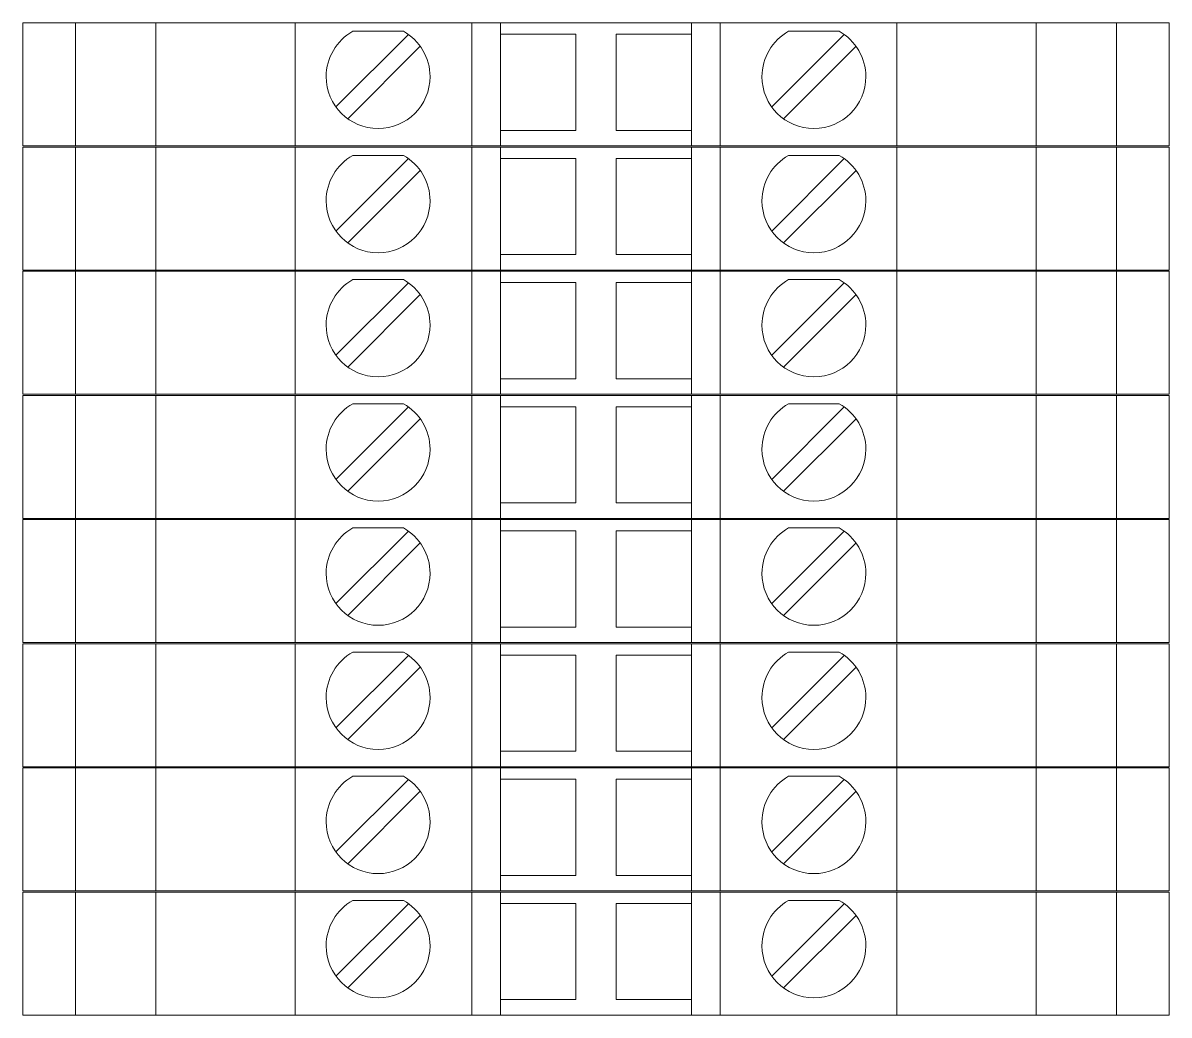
# Model space of a CAD drawing. Header units: millimetres. Extents: x 4962 to 7449, y 754 to 2938.
# Drawn here: x 7143.15 to 7191.15, y 1487.57 to 1529.12 of the extents above; entities that cross this region are included whole.
import ezdxf

# ---------------------------------------------------------------- set-up
doc = ezdxf.new("R2010")
doc.units = ezdxf.units.MM
doc.layers.add('000-PI-ORMAR', color=2, linetype='Continuous')

msp = doc.modelspace()

# ---------------------------------------------------------------- linework, layer by layer
at = {"layer": '000-PI-ORMAR', "color": 0, "linetype": 'ByBlock', "lineweight": 0}
for p, q in [((7143.154, 1529.121), (7143.154, 1529.121)), ((7145.354, 1529.121), (7143.154, 1529.121)), ((7143.154, 1529.121), (7143.154, 1523.971)), ((7145.354, 1529.121), (7145.354, 1529.121)), ((7145.354, 1529.121), (7146.946, 1529.121)), ((7145.354, 1529.121), (7145.354, 1523.971)), ((7146.946, 1529.121), (7149.088, 1529.121)), ((7147.404, 1529.121), (7147.404, 1529.121)), ((7148.715, 1529.121), (7148.715, 1523.971)), ((7149.471, 1529.121), (7149.088, 1529.121)), ((7151.98, 1529.121), (7149.471, 1529.121)), ((7149.654, 1529.121), (7149.654, 1529.121)), ((7151.154, 1529.121), (7151.154, 1529.121)), ((7151.98, 1529.121), (7154.554, 1529.121)), ((7152.304, 1529.121), (7152.304, 1529.121)), ((7154.554, 1529.121), (7161.954, 1529.121)), ((7154.554, 1529.121), (7154.554, 1523.971)), ((7157.354, 1529.121), (7157.354, 1529.121)), ((7161.954, 1529.121), (7163.154, 1529.121)), ((7161.954, 1529.121), (7161.954, 1523.971)), ((7163.154, 1529.121), (7163.154, 1529.121)), ((7163.154, 1529.121), (7171.154, 1529.121)), ((7163.154, 1529.121), (7163.154, 1523.971)), ((7171.154, 1529.121), (7171.154, 1529.121)), ((7171.154, 1529.121), (7172.354, 1529.121)), ((7171.154, 1529.121), (7171.154, 1523.971)), ((7172.354, 1529.121), (7179.754, 1529.121)), ((7172.354, 1529.121), (7172.354, 1523.971)), ((7179.754, 1529.121), (7182.328, 1529.121)), ((7179.754, 1529.121), (7179.754, 1523.971)), ((7184.836, 1529.121), (7182.328, 1529.121)), ((7183.154, 1529.121), (7183.154, 1529.121)), ((7183.454, 1529.121), (7183.454, 1529.121)), ((7184.354, 1529.121), (7184.354, 1529.121)), ((7185.219, 1529.121), (7184.836, 1529.121)), ((7185.219, 1529.121), (7187.362, 1529.121)), ((7185.593, 1529.121), (7185.593, 1523.971)), ((7186.904, 1529.121), (7186.904, 1529.121)), ((7187.362, 1529.121), (7188.954, 1529.121)), ((7188.954, 1529.121), (7188.954, 1529.121)), ((7188.954, 1529.121), (7190.154, 1529.121)), ((7188.954, 1529.121), (7188.954, 1523.971)), ((7189.654, 1529.121), (7189.654, 1529.121)), ((7190.154, 1529.121), (7190.154, 1529.121)), ((7190.154, 1529.121), (7190.471, 1529.121)), ((7191.154, 1529.121), (7190.471, 1529.121)), ((7191.154, 1529.121), (7191.154, 1529.121)), ((7191.154, 1529.121), (7191.154, 1523.971)), ((7159.299, 1528.637), (7156.263, 1525.601)), ((7156.97, 1528.771), (7156.97, 1528.771)), ((7159.087, 1528.771), (7156.97, 1528.771)), ((7159.087, 1528.771), (7159.087, 1528.771)), ((7159.299, 1528.637), (7159.299, 1528.637)), ((7163.154, 1528.646), (7166.304, 1528.646)), ((7163.154, 1528.646), (7163.154, 1528.646)), ((7166.304, 1528.646), (7166.304, 1524.621)), ((7166.304, 1528.646), (7166.304, 1528.646)), ((7168.004, 1524.621), (7168.004, 1528.646)), ((7168.004, 1528.646), (7171.154, 1528.646)), ((7168.004, 1528.646), (7168.004, 1528.646)), ((7171.154, 1528.646), (7171.154, 1528.646)), ((7177.549, 1528.637), (7174.513, 1525.601)), ((7175.22, 1528.771), (7175.22, 1528.771)), ((7177.337, 1528.771), (7175.22, 1528.771)), ((7177.337, 1528.771), (7177.337, 1528.771)), ((7177.549, 1528.637), (7177.549, 1528.637)), ((7156.758, 1525.106), (7159.794, 1528.142)), ((7159.794, 1528.142), (7159.794, 1528.142)), ((7161.954, 1528.171), (7161.954, 1525.571)), ((7161.954, 1528.171), (7161.954, 1528.171)), ((7172.354, 1528.171), (7172.354, 1525.571)), ((7172.354, 1528.171), (7172.354, 1528.171)), ((7175.008, 1525.106), (7178.044, 1528.142)), ((7178.044, 1528.142), (7178.044, 1528.142)), ((7156.263, 1525.601), (7156.263, 1525.601)), ((7161.954, 1525.571), (7161.954, 1525.571)), ((7172.354, 1525.571), (7172.354, 1525.571)), ((7174.513, 1525.601), (7174.513, 1525.601)), ((7156.758, 1525.106), (7156.758, 1525.106)), ((7175.008, 1525.106), (7175.008, 1525.106)), ((7166.304, 1524.621), (7163.154, 1524.621)), ((7163.154, 1524.621), (7163.154, 1524.621)), ((7166.304, 1524.621), (7166.304, 1524.621)), ((7171.154, 1524.621), (7168.004, 1524.621)), ((7168.004, 1524.621), (7168.004, 1524.621)), ((7171.154, 1524.621), (7171.154, 1524.621)), ((7145.354, 1523.971), (7143.154, 1523.971)), ((7143.154, 1523.971), (7143.154, 1523.971)), ((7143.154, 1523.921), (7143.154, 1523.921)), ((7145.354, 1523.921), (7143.154, 1523.921)), ((7143.154, 1523.921), (7143.154, 1518.771)), ((7145.354, 1523.971), (7146.946, 1523.971)), ((7145.354, 1523.971), (7145.354, 1523.971)), ((7145.354, 1523.921), (7145.354, 1523.921)), ((7145.354, 1523.921), (7146.946, 1523.921)), ((7145.354, 1523.921), (7145.354, 1518.771)), ((7146.946, 1523.971), (7149.088, 1523.971)), ((7146.946, 1523.921), (7149.088, 1523.921)), ((7147.404, 1523.971), (7147.404, 1523.971)), ((7147.404, 1523.921), (7147.404, 1523.921)), ((7148.715, 1523.921), (7148.715, 1518.771)), ((7149.088, 1523.971), (7149.471, 1523.971)), ((7149.471, 1523.921), (7149.088, 1523.921)), ((7149.471, 1523.971), (7151.98, 1523.971)), ((7151.98, 1523.921), (7149.471, 1523.921)), ((7149.654, 1523.971), (7149.654, 1523.971)), ((7149.654, 1523.921), (7149.654, 1523.921)), ((7151.154, 1523.921), (7151.154, 1523.921)), ((7151.98, 1523.971), (7154.554, 1523.971)), ((7151.98, 1523.921), (7154.554, 1523.921)), ((7152.304, 1523.971), (7152.304, 1523.971)), ((7152.304, 1523.921), (7152.304, 1523.921)), ((7154.554, 1523.971), (7161.954, 1523.971)), ((7154.554, 1523.921), (7161.954, 1523.921)), ((7154.554, 1523.921), (7154.554, 1518.771)), ((7156.97, 1523.571), (7156.97, 1523.571)), ((7159.087, 1523.571), (7156.97, 1523.571)), ((7157.354, 1523.971), (7157.354, 1523.971)), ((7157.354, 1523.921), (7157.354, 1523.921)), ((7159.087, 1523.571), (7159.087, 1523.571)), ((7161.954, 1523.971), (7163.154, 1523.971)), ((7161.954, 1523.921), (7163.154, 1523.921)), ((7161.954, 1523.921), (7161.954, 1518.771)), ((7163.154, 1523.971), (7171.154, 1523.971)), ((7163.154, 1523.971), (7163.154, 1523.971)), ((7163.154, 1523.921), (7163.154, 1523.921)), ((7163.154, 1523.921), (7171.154, 1523.921)), ((7163.154, 1523.921), (7163.154, 1518.771)), ((7171.154, 1523.971), (7172.354, 1523.971)), ((7171.154, 1523.971), (7171.154, 1523.971)), ((7171.154, 1523.921), (7171.154, 1523.921)), ((7171.154, 1523.921), (7172.354, 1523.921)), ((7171.154, 1523.921), (7171.154, 1518.771)), ((7172.354, 1523.971), (7179.754, 1523.971)), ((7172.354, 1523.921), (7179.754, 1523.921)), ((7172.354, 1523.921), (7172.354, 1518.771)), ((7175.22, 1523.571), (7175.22, 1523.571)), ((7177.337, 1523.571), (7175.22, 1523.571)), ((7177.337, 1523.571), (7177.337, 1523.571)), ((7179.754, 1523.971), (7182.328, 1523.971)), ((7179.754, 1523.921), (7182.328, 1523.921)), ((7179.754, 1523.921), (7179.754, 1518.771)), ((7182.328, 1523.971), (7184.836, 1523.971)), ((7184.836, 1523.921), (7182.328, 1523.921)), ((7183.154, 1523.921), (7183.154, 1523.921)), ((7183.454, 1523.971), (7183.454, 1523.971)), ((7183.454, 1523.921), (7183.454, 1523.921)), ((7184.354, 1523.971), (7184.354, 1523.971)), ((7184.354, 1523.921), (7184.354, 1523.921)), ((7184.836, 1523.971), (7185.219, 1523.971)), ((7185.219, 1523.921), (7184.836, 1523.921)), ((7185.219, 1523.971), (7187.362, 1523.971)), ((7185.219, 1523.921), (7187.362, 1523.921)), ((7185.593, 1523.921), (7185.593, 1518.771)), ((7186.904, 1523.971), (7186.904, 1523.971)), ((7186.904, 1523.921), (7186.904, 1523.921)), ((7187.362, 1523.971), (7188.954, 1523.971)), ((7187.362, 1523.921), (7188.954, 1523.921)), ((7188.954, 1523.971), (7190.154, 1523.971)), ((7188.954, 1523.971), (7188.954, 1523.971)), ((7188.954, 1523.921), (7188.954, 1523.921)), ((7188.954, 1523.921), (7190.154, 1523.921)), ((7188.954, 1523.921), (7188.954, 1518.771)), ((7189.654, 1523.921), (7189.654, 1523.921)), ((7190.154, 1523.971), (7190.471, 1523.971)), ((7190.154, 1523.971), (7190.154, 1523.971)), ((7190.154, 1523.921), (7190.154, 1523.921)), ((7190.154, 1523.921), (7190.471, 1523.921)), ((7191.154, 1523.971), (7190.471, 1523.971)), ((7191.154, 1523.921), (7190.471, 1523.921)), ((7191.154, 1523.971), (7191.154, 1523.971)), ((7191.154, 1523.921), (7191.154, 1523.921)), ((7191.154, 1523.921), (7191.154, 1518.771)), ((7159.299, 1523.437), (7156.263, 1520.401)), ((7159.299, 1523.437), (7159.299, 1523.437)), ((7163.154, 1523.446), (7166.304, 1523.446)), ((7163.154, 1523.446), (7163.154, 1523.446)), ((7166.304, 1523.446), (7166.304, 1519.421)), ((7166.304, 1523.446), (7166.304, 1523.446)), ((7168.004, 1519.421), (7168.004, 1523.446)), ((7168.004, 1523.446), (7171.154, 1523.446)), ((7168.004, 1523.446), (7168.004, 1523.446)), ((7171.154, 1523.446), (7171.154, 1523.446)), ((7177.549, 1523.437), (7174.513, 1520.401)), ((7177.549, 1523.437), (7177.549, 1523.437)), ((7156.758, 1519.906), (7159.794, 1522.942)), ((7159.794, 1522.942), (7159.794, 1522.942)), ((7161.954, 1522.971), (7161.954, 1520.371)), ((7161.954, 1522.971), (7161.954, 1522.971)), ((7172.354, 1522.971), (7172.354, 1520.371)), ((7172.354, 1522.971), (7172.354, 1522.971)), ((7175.008, 1519.906), (7178.044, 1522.942)), ((7178.044, 1522.942), (7178.044, 1522.942)), ((7156.263, 1520.401), (7156.263, 1520.401)), ((7161.954, 1520.371), (7161.954, 1520.371)), ((7172.354, 1520.371), (7172.354, 1520.371)), ((7174.513, 1520.401), (7174.513, 1520.401)), ((7156.758, 1519.906), (7156.758, 1519.906)), ((7175.008, 1519.906), (7175.008, 1519.906)), ((7166.304, 1519.421), (7163.154, 1519.421)), ((7163.154, 1519.421), (7163.154, 1519.421)), ((7166.304, 1519.421), (7166.304, 1519.421)), ((7171.154, 1519.421), (7168.004, 1519.421)), ((7168.004, 1519.421), (7168.004, 1519.421)), ((7171.154, 1519.421), (7171.154, 1519.421)), ((7145.354, 1518.771), (7143.154, 1518.771)), ((7143.154, 1518.771), (7143.154, 1518.771)), ((7143.154, 1518.721), (7143.154, 1518.721)), ((7145.354, 1518.721), (7143.154, 1518.721)), ((7143.154, 1518.721), (7143.154, 1513.571)), ((7145.354, 1518.771), (7146.946, 1518.771)), ((7145.354, 1518.771), (7145.354, 1518.771)), ((7145.354, 1518.721), (7145.354, 1518.721)), ((7145.354, 1518.721), (7146.946, 1518.721)), ((7145.354, 1518.721), (7145.354, 1513.571)), ((7146.946, 1518.771), (7149.088, 1518.771)), ((7146.946, 1518.721), (7149.088, 1518.721)), ((7147.404, 1518.771), (7147.404, 1518.771)), ((7147.404, 1518.721), (7147.404, 1518.721)), ((7148.715, 1518.721), (7148.715, 1513.571)), ((7149.088, 1518.771), (7149.471, 1518.771)), ((7149.471, 1518.721), (7149.088, 1518.721)), ((7149.471, 1518.771), (7151.98, 1518.771)), ((7151.98, 1518.721), (7149.471, 1518.721)), ((7149.654, 1518.771), (7149.654, 1518.771)), ((7149.654, 1518.721), (7149.654, 1518.721)), ((7151.154, 1518.721), (7151.154, 1518.721)), ((7151.98, 1518.771), (7154.554, 1518.771)), ((7151.98, 1518.721), (7154.554, 1518.721)), ((7152.304, 1518.771), (7152.304, 1518.771)), ((7152.304, 1518.721), (7152.304, 1518.721)), ((7154.554, 1518.771), (7161.954, 1518.771)), ((7154.554, 1518.721), (7161.954, 1518.721)), ((7154.554, 1518.721), (7154.554, 1513.571)), ((7157.354, 1518.771), (7157.354, 1518.771)), ((7157.354, 1518.721), (7157.354, 1518.721)), ((7161.954, 1518.771), (7163.154, 1518.771)), ((7161.954, 1518.721), (7163.154, 1518.721)), ((7161.954, 1518.721), (7161.954, 1513.571)), ((7163.154, 1518.771), (7171.154, 1518.771)), ((7163.154, 1518.771), (7163.154, 1518.771)), ((7163.154, 1518.721), (7163.154, 1518.721)), ((7163.154, 1518.721), (7171.154, 1518.721)), ((7163.154, 1518.721), (7163.154, 1513.571)), ((7171.154, 1518.771), (7172.354, 1518.771)), ((7171.154, 1518.771), (7171.154, 1518.771)), ((7171.154, 1518.721), (7171.154, 1518.721)), ((7171.154, 1518.721), (7172.354, 1518.721)), ((7171.154, 1518.721), (7171.154, 1513.571)), ((7172.354, 1518.771), (7179.754, 1518.771)), ((7172.354, 1518.721), (7179.754, 1518.721)), ((7172.354, 1518.721), (7172.354, 1513.571)), ((7179.754, 1518.771), (7182.328, 1518.771)), ((7179.754, 1518.721), (7182.328, 1518.721)), ((7179.754, 1518.721), (7179.754, 1513.571)), ((7182.328, 1518.771), (7184.836, 1518.771)), ((7184.836, 1518.721), (7182.328, 1518.721)), ((7183.154, 1518.721), (7183.154, 1518.721)), ((7183.454, 1518.771), (7183.454, 1518.771)), ((7183.454, 1518.721), (7183.454, 1518.721)), ((7184.354, 1518.771), (7184.354, 1518.771)), ((7184.354, 1518.721), (7184.354, 1518.721)), ((7184.836, 1518.771), (7185.219, 1518.771)), ((7185.219, 1518.721), (7184.836, 1518.721)), ((7185.219, 1518.771), (7187.362, 1518.771)), ((7185.219, 1518.721), (7187.362, 1518.721)), ((7185.593, 1518.721), (7185.593, 1513.571)), ((7186.904, 1518.771), (7186.904, 1518.771)), ((7186.904, 1518.721), (7186.904, 1518.721)), ((7187.362, 1518.771), (7188.954, 1518.771)), ((7187.362, 1518.721), (7188.954, 1518.721)), ((7188.954, 1518.771), (7190.154, 1518.771)), ((7188.954, 1518.771), (7188.954, 1518.771)), ((7188.954, 1518.721), (7188.954, 1518.721)), ((7188.954, 1518.721), (7190.154, 1518.721)), ((7188.954, 1518.721), (7188.954, 1513.571)), ((7189.654, 1518.721), (7189.654, 1518.721)), ((7190.154, 1518.771), (7190.471, 1518.771)), ((7190.154, 1518.771), (7190.154, 1518.771)), ((7190.154, 1518.721), (7190.154, 1518.721)), ((7190.154, 1518.721), (7190.471, 1518.721)), ((7191.154, 1518.771), (7190.471, 1518.771)), ((7191.154, 1518.721), (7190.471, 1518.721)), ((7191.154, 1518.771), (7191.154, 1518.771)), ((7191.154, 1518.721), (7191.154, 1518.721)), ((7191.154, 1518.721), (7191.154, 1513.571)), ((7156.97, 1518.371), (7156.97, 1518.371)), ((7159.087, 1518.371), (7156.97, 1518.371)), ((7159.087, 1518.371), (7159.087, 1518.371)), ((7163.154, 1518.246), (7166.304, 1518.246)), ((7163.154, 1518.246), (7163.154, 1518.246)), ((7166.304, 1518.246), (7166.304, 1514.221)), ((7166.304, 1518.246), (7166.304, 1518.246)), ((7168.004, 1514.221), (7168.004, 1518.246)), ((7168.004, 1518.246), (7171.154, 1518.246)), ((7168.004, 1518.246), (7168.004, 1518.246)), ((7171.154, 1518.246), (7171.154, 1518.246)), ((7175.22, 1518.371), (7175.22, 1518.371)), ((7177.337, 1518.371), (7175.22, 1518.371)), ((7177.337, 1518.371), (7177.337, 1518.371)), ((7159.299, 1518.237), (7156.263, 1515.201)), ((7159.299, 1518.237), (7159.299, 1518.237)), ((7161.954, 1517.771), (7161.954, 1515.171)), ((7161.954, 1517.771), (7161.954, 1517.771)), ((7172.354, 1517.771), (7172.354, 1515.171)), ((7172.354, 1517.771), (7172.354, 1517.771)), ((7177.549, 1518.237), (7174.513, 1515.201)), ((7177.549, 1518.237), (7177.549, 1518.237)), ((7156.758, 1514.706), (7159.794, 1517.742)), ((7159.794, 1517.742), (7159.794, 1517.742)), ((7175.008, 1514.706), (7178.044, 1517.742)), ((7178.044, 1517.742), (7178.044, 1517.742)), ((7156.263, 1515.201), (7156.263, 1515.201)), ((7161.954, 1515.171), (7161.954, 1515.171)), ((7172.354, 1515.171), (7172.354, 1515.171)), ((7174.513, 1515.201), (7174.513, 1515.201)), ((7156.758, 1514.706), (7156.758, 1514.706)), ((7175.008, 1514.706), (7175.008, 1514.706)), ((7166.304, 1514.221), (7163.154, 1514.221)), ((7163.154, 1514.221), (7163.154, 1514.221)), ((7166.304, 1514.221), (7166.304, 1514.221)), ((7171.154, 1514.221), (7168.004, 1514.221)), ((7168.004, 1514.221), (7168.004, 1514.221)), ((7171.154, 1514.221), (7171.154, 1514.221)), ((7145.354, 1513.571), (7143.154, 1513.571)), ((7143.154, 1513.571), (7143.154, 1513.571)), ((7143.154, 1513.521), (7143.154, 1513.521)), ((7145.354, 1513.521), (7143.154, 1513.521)), ((7143.154, 1513.521), (7143.154, 1508.371)), ((7145.354, 1513.571), (7146.946, 1513.571)), ((7145.354, 1513.571), (7145.354, 1513.571)), ((7145.354, 1513.521), (7145.354, 1513.521)), ((7145.354, 1513.521), (7146.946, 1513.521)), ((7145.354, 1513.521), (7145.354, 1508.371)), ((7146.946, 1513.571), (7149.088, 1513.571)), ((7146.946, 1513.521), (7149.088, 1513.521)), ((7147.404, 1513.571), (7147.404, 1513.571)), ((7147.404, 1513.521), (7147.404, 1513.521)), ((7148.715, 1513.521), (7148.715, 1508.371)), ((7149.088, 1513.571), (7149.471, 1513.571)), ((7149.471, 1513.521), (7149.088, 1513.521)), ((7149.471, 1513.571), (7151.98, 1513.571)), ((7151.98, 1513.521), (7149.471, 1513.521)), ((7149.654, 1513.571), (7149.654, 1513.571)), ((7149.654, 1513.521), (7149.654, 1513.521)), ((7151.154, 1513.521), (7151.154, 1513.521)), ((7151.98, 1513.571), (7154.554, 1513.571)), ((7151.98, 1513.521), (7154.554, 1513.521)), ((7152.304, 1513.571), (7152.304, 1513.571)), ((7152.304, 1513.521), (7152.304, 1513.521)), ((7154.554, 1513.571), (7161.954, 1513.571)), ((7154.554, 1513.521), (7161.954, 1513.521)), ((7154.554, 1513.521), (7154.554, 1508.371)), ((7157.354, 1513.571), (7157.354, 1513.571)), ((7157.354, 1513.521), (7157.354, 1513.521)), ((7161.954, 1513.571), (7163.154, 1513.571)), ((7161.954, 1513.521), (7163.154, 1513.521)), ((7161.954, 1513.521), (7161.954, 1508.371)), ((7163.154, 1513.571), (7171.154, 1513.571)), ((7163.154, 1513.571), (7163.154, 1513.571)), ((7163.154, 1513.521), (7163.154, 1513.521)), ((7163.154, 1513.521), (7171.154, 1513.521)), ((7163.154, 1513.521), (7163.154, 1508.371)), ((7171.154, 1513.571), (7172.354, 1513.571)), ((7171.154, 1513.571), (7171.154, 1513.571)), ((7171.154, 1513.521), (7171.154, 1513.521)), ((7171.154, 1513.521), (7172.354, 1513.521)), ((7171.154, 1513.521), (7171.154, 1508.371)), ((7172.354, 1513.571), (7179.754, 1513.571)), ((7172.354, 1513.521), (7179.754, 1513.521)), ((7172.354, 1513.521), (7172.354, 1508.371)), ((7179.754, 1513.571), (7182.328, 1513.571)), ((7179.754, 1513.521), (7182.328, 1513.521)), ((7179.754, 1513.521), (7179.754, 1508.371)), ((7182.328, 1513.571), (7184.836, 1513.571)), ((7184.836, 1513.521), (7182.328, 1513.521)), ((7183.154, 1513.521), (7183.154, 1513.521)), ((7183.454, 1513.571), (7183.454, 1513.571)), ((7183.454, 1513.521), (7183.454, 1513.521)), ((7184.354, 1513.571), (7184.354, 1513.571)), ((7184.354, 1513.521), (7184.354, 1513.521)), ((7184.836, 1513.571), (7185.219, 1513.571)), ((7185.219, 1513.521), (7184.836, 1513.521)), ((7185.219, 1513.571), (7187.362, 1513.571)), ((7185.219, 1513.521), (7187.362, 1513.521)), ((7185.593, 1513.521), (7185.593, 1508.371)), ((7186.904, 1513.571), (7186.904, 1513.571)), ((7186.904, 1513.521), (7186.904, 1513.521)), ((7187.362, 1513.571), (7188.954, 1513.571)), ((7187.362, 1513.521), (7188.954, 1513.521)), ((7188.954, 1513.571), (7190.154, 1513.571)), ((7188.954, 1513.571), (7188.954, 1513.571)), ((7188.954, 1513.521), (7188.954, 1513.521)), ((7188.954, 1513.521), (7190.154, 1513.521)), ((7188.954, 1513.521), (7188.954, 1508.371)), ((7189.654, 1513.521), (7189.654, 1513.521)), ((7190.154, 1513.571), (7190.471, 1513.571)), ((7190.154, 1513.571), (7190.154, 1513.571)), ((7190.154, 1513.521), (7190.154, 1513.521)), ((7190.154, 1513.521), (7190.471, 1513.521)), ((7191.154, 1513.571), (7190.471, 1513.571)), ((7191.154, 1513.521), (7190.471, 1513.521)), ((7191.154, 1513.571), (7191.154, 1513.571)), ((7191.154, 1513.521), (7191.154, 1513.521)), ((7191.154, 1513.521), (7191.154, 1508.371)), ((7159.299, 1513.037), (7156.263, 1510.001)), ((7156.97, 1513.171), (7156.97, 1513.171)), ((7159.087, 1513.171), (7156.97, 1513.171)), ((7159.087, 1513.171), (7159.087, 1513.171)), ((7159.299, 1513.037), (7159.299, 1513.037)), ((7163.154, 1513.046), (7166.304, 1513.046)), ((7163.154, 1513.046), (7163.154, 1513.046)), ((7166.304, 1513.046), (7166.304, 1509.021)), ((7166.304, 1513.046), (7166.304, 1513.046)), ((7168.004, 1509.021), (7168.004, 1513.046)), ((7168.004, 1513.046), (7171.154, 1513.046)), ((7168.004, 1513.046), (7168.004, 1513.046)), ((7171.154, 1513.046), (7171.154, 1513.046)), ((7177.549, 1513.037), (7174.513, 1510.001)), ((7175.22, 1513.171), (7175.22, 1513.171)), ((7177.337, 1513.171), (7175.22, 1513.171)), ((7177.337, 1513.171), (7177.337, 1513.171)), ((7177.549, 1513.037), (7177.549, 1513.037)), ((7156.758, 1509.506), (7159.794, 1512.542)), ((7159.794, 1512.542), (7159.794, 1512.542)), ((7161.954, 1512.571), (7161.954, 1509.971)), ((7161.954, 1512.571), (7161.954, 1512.571)), ((7172.354, 1512.571), (7172.354, 1509.971)), ((7172.354, 1512.571), (7172.354, 1512.571)), ((7175.008, 1509.506), (7178.044, 1512.542)), ((7178.044, 1512.542), (7178.044, 1512.542)), ((7156.263, 1510.001), (7156.263, 1510.001)), ((7161.954, 1509.971), (7161.954, 1509.971)), ((7172.354, 1509.971), (7172.354, 1509.971)), ((7174.513, 1510.001), (7174.513, 1510.001)), ((7156.758, 1509.506), (7156.758, 1509.506)), ((7175.008, 1509.506), (7175.008, 1509.506)), ((7166.304, 1509.021), (7163.154, 1509.021)), ((7163.154, 1509.021), (7163.154, 1509.021)), ((7166.304, 1509.021), (7166.304, 1509.021)), ((7171.154, 1509.021), (7168.004, 1509.021)), ((7168.004, 1509.021), (7168.004, 1509.021)), ((7171.154, 1509.021), (7171.154, 1509.021)), ((7145.354, 1508.371), (7143.154, 1508.371)), ((7143.154, 1508.371), (7143.154, 1508.371)), ((7143.154, 1508.321), (7143.154, 1508.321)), ((7145.354, 1508.321), (7143.154, 1508.321)), ((7143.154, 1508.321), (7143.154, 1503.171)), ((7145.354, 1508.371), (7146.946, 1508.371)), ((7145.354, 1508.371), (7145.354, 1508.371)), ((7145.354, 1508.321), (7145.354, 1508.321)), ((7145.354, 1508.321), (7146.946, 1508.321)), ((7145.354, 1508.321), (7145.354, 1503.171)), ((7146.946, 1508.371), (7149.088, 1508.371)), ((7146.946, 1508.321), (7149.088, 1508.321)), ((7147.404, 1508.371), (7147.404, 1508.371)), ((7147.404, 1508.321), (7147.404, 1508.321)), ((7148.715, 1508.321), (7148.715, 1503.171)), ((7149.088, 1508.371), (7149.471, 1508.371)), ((7149.471, 1508.321), (7149.088, 1508.321)), ((7149.471, 1508.371), (7151.98, 1508.371)), ((7151.98, 1508.321), (7149.471, 1508.321)), ((7149.654, 1508.371), (7149.654, 1508.371)), ((7149.654, 1508.321), (7149.654, 1508.321)), ((7151.154, 1508.321), (7151.154, 1508.321)), ((7151.98, 1508.371), (7154.554, 1508.371)), ((7151.98, 1508.321), (7154.554, 1508.321)), ((7152.304, 1508.371), (7152.304, 1508.371)), ((7152.304, 1508.321), (7152.304, 1508.321)), ((7154.554, 1508.371), (7161.954, 1508.371)), ((7154.554, 1508.321), (7161.954, 1508.321)), ((7154.554, 1508.321), (7154.554, 1503.171)), ((7157.354, 1508.371), (7157.354, 1508.371)), ((7157.354, 1508.321), (7157.354, 1508.321)), ((7161.954, 1508.371), (7163.154, 1508.371)), ((7161.954, 1508.321), (7163.154, 1508.321)), ((7161.954, 1508.321), (7161.954, 1503.171)), ((7163.154, 1508.371), (7171.154, 1508.371)), ((7163.154, 1508.371), (7163.154, 1508.371)), ((7163.154, 1508.321), (7163.154, 1508.321)), ((7163.154, 1508.321), (7171.154, 1508.321)), ((7163.154, 1508.321), (7163.154, 1503.171)), ((7171.154, 1508.371), (7172.354, 1508.371)), ((7171.154, 1508.371), (7171.154, 1508.371)), ((7171.154, 1508.321), (7171.154, 1508.321)), ((7171.154, 1508.321), (7172.354, 1508.321)), ((7171.154, 1508.321), (7171.154, 1503.171)), ((7172.354, 1508.371), (7179.754, 1508.371)), ((7172.354, 1508.321), (7179.754, 1508.321)), ((7172.354, 1508.321), (7172.354, 1503.171)), ((7179.754, 1508.371), (7182.328, 1508.371)), ((7179.754, 1508.321), (7182.328, 1508.321)), ((7179.754, 1508.321), (7179.754, 1503.171)), ((7182.328, 1508.371), (7184.836, 1508.371)), ((7184.836, 1508.321), (7182.328, 1508.321)), ((7183.154, 1508.321), (7183.154, 1508.321)), ((7183.454, 1508.371), (7183.454, 1508.371)), ((7183.454, 1508.321), (7183.454, 1508.321)), ((7184.354, 1508.371), (7184.354, 1508.371)), ((7184.354, 1508.321), (7184.354, 1508.321)), ((7184.836, 1508.371), (7185.219, 1508.371)), ((7185.219, 1508.321), (7184.836, 1508.321)), ((7185.219, 1508.371), (7187.362, 1508.371)), ((7185.219, 1508.321), (7187.362, 1508.321)), ((7185.593, 1508.321), (7185.593, 1503.171)), ((7186.904, 1508.371), (7186.904, 1508.371)), ((7186.904, 1508.321), (7186.904, 1508.321)), ((7187.362, 1508.371), (7188.954, 1508.371)), ((7187.362, 1508.321), (7188.954, 1508.321)), ((7188.954, 1508.371), (7190.154, 1508.371)), ((7188.954, 1508.371), (7188.954, 1508.371)), ((7188.954, 1508.321), (7188.954, 1508.321)), ((7188.954, 1508.321), (7190.154, 1508.321)), ((7188.954, 1508.321), (7188.954, 1503.171)), ((7189.654, 1508.321), (7189.654, 1508.321)), ((7190.154, 1508.371), (7190.471, 1508.371)), ((7190.154, 1508.371), (7190.154, 1508.371)), ((7190.154, 1508.321), (7190.154, 1508.321)), ((7190.154, 1508.321), (7190.471, 1508.321)), ((7191.154, 1508.371), (7190.471, 1508.371)), ((7191.154, 1508.321), (7190.471, 1508.321)), ((7191.154, 1508.371), (7191.154, 1508.371)), ((7191.154, 1508.321), (7191.154, 1508.321)), ((7191.154, 1508.321), (7191.154, 1503.171)), ((7159.299, 1507.837), (7156.263, 1504.801)), ((7156.97, 1507.971), (7156.97, 1507.971)), ((7159.087, 1507.971), (7156.97, 1507.971)), ((7159.087, 1507.971), (7159.087, 1507.971)), ((7159.299, 1507.837), (7159.299, 1507.837)), ((7163.154, 1507.846), (7166.304, 1507.846)), ((7163.154, 1507.846), (7163.154, 1507.846)), ((7166.304, 1507.846), (7166.304, 1503.821)), ((7166.304, 1507.846), (7166.304, 1507.846)), ((7168.004, 1503.821), (7168.004, 1507.846)), ((7168.004, 1507.846), (7171.154, 1507.846)), ((7168.004, 1507.846), (7168.004, 1507.846)), ((7171.154, 1507.846), (7171.154, 1507.846)), ((7177.549, 1507.837), (7174.513, 1504.801)), ((7175.22, 1507.971), (7175.22, 1507.971)), ((7177.337, 1507.971), (7175.22, 1507.971)), ((7177.337, 1507.971), (7177.337, 1507.971)), ((7177.549, 1507.837), (7177.549, 1507.837)), ((7156.758, 1504.306), (7159.794, 1507.342)), ((7159.794, 1507.342), (7159.794, 1507.342)), ((7161.954, 1507.371), (7161.954, 1504.771)), ((7161.954, 1507.371), (7161.954, 1507.371)), ((7172.354, 1507.371), (7172.354, 1504.771)), ((7172.354, 1507.371), (7172.354, 1507.371)), ((7175.008, 1504.306), (7178.044, 1507.342)), ((7178.044, 1507.342), (7178.044, 1507.342)), ((7156.263, 1504.801), (7156.263, 1504.801)), ((7174.513, 1504.801), (7174.513, 1504.801)), ((7161.954, 1504.771), (7161.954, 1504.771)), ((7172.354, 1504.771), (7172.354, 1504.771)), ((7156.758, 1504.306), (7156.758, 1504.306)), ((7175.008, 1504.306), (7175.008, 1504.306)), ((7166.304, 1503.821), (7163.154, 1503.821)), ((7163.154, 1503.821), (7163.154, 1503.821)), ((7166.304, 1503.821), (7166.304, 1503.821)), ((7171.154, 1503.821), (7168.004, 1503.821)), ((7168.004, 1503.821), (7168.004, 1503.821)), ((7171.154, 1503.821), (7171.154, 1503.821)), ((7145.354, 1503.171), (7143.154, 1503.171)), ((7143.154, 1503.171), (7143.154, 1503.171)), ((7143.154, 1503.121), (7143.154, 1503.121)), ((7145.354, 1503.121), (7143.154, 1503.121)), ((7143.154, 1503.121), (7143.154, 1497.971)), ((7145.354, 1503.171), (7146.946, 1503.171)), ((7145.354, 1503.171), (7145.354, 1503.171)), ((7145.354, 1503.121), (7145.354, 1503.121)), ((7145.354, 1503.121), (7146.946, 1503.121)), ((7145.354, 1503.121), (7145.354, 1497.971)), ((7146.946, 1503.171), (7149.088, 1503.171)), ((7146.946, 1503.121), (7149.088, 1503.121)), ((7147.404, 1503.171), (7147.404, 1503.171)), ((7147.404, 1503.121), (7147.404, 1503.121)), ((7148.715, 1503.121), (7148.715, 1497.971)), ((7149.088, 1503.171), (7149.471, 1503.171)), ((7149.471, 1503.121), (7149.088, 1503.121)), ((7149.471, 1503.171), (7151.98, 1503.171)), ((7151.98, 1503.121), (7149.471, 1503.121)), ((7149.654, 1503.171), (7149.654, 1503.171)), ((7149.654, 1503.121), (7149.654, 1503.121)), ((7151.154, 1503.121), (7151.154, 1503.121)), ((7151.98, 1503.171), (7154.554, 1503.171)), ((7151.98, 1503.121), (7154.554, 1503.121)), ((7152.304, 1503.171), (7152.304, 1503.171)), ((7152.304, 1503.121), (7152.304, 1503.121)), ((7154.554, 1503.171), (7161.954, 1503.171)), ((7154.554, 1503.121), (7161.954, 1503.121)), ((7154.554, 1503.121), (7154.554, 1497.971)), ((7157.354, 1503.171), (7157.354, 1503.171)), ((7157.354, 1503.121), (7157.354, 1503.121)), ((7161.954, 1503.171), (7163.154, 1503.171)), ((7161.954, 1503.121), (7163.154, 1503.121)), ((7161.954, 1503.121), (7161.954, 1497.971)), ((7163.154, 1503.171), (7171.154, 1503.171)), ((7163.154, 1503.171), (7163.154, 1503.171)), ((7163.154, 1503.121), (7163.154, 1503.121)), ((7163.154, 1503.121), (7171.154, 1503.121)), ((7163.154, 1503.121), (7163.154, 1497.971)), ((7171.154, 1503.171), (7172.354, 1503.171)), ((7171.154, 1503.171), (7171.154, 1503.171)), ((7171.154, 1503.121), (7171.154, 1503.121)), ((7171.154, 1503.121), (7172.354, 1503.121)), ((7171.154, 1503.121), (7171.154, 1497.971)), ((7172.354, 1503.171), (7179.754, 1503.171)), ((7172.354, 1503.121), (7179.754, 1503.121)), ((7172.354, 1503.121), (7172.354, 1497.971)), ((7179.754, 1503.171), (7182.328, 1503.171)), ((7179.754, 1503.121), (7182.328, 1503.121)), ((7179.754, 1503.121), (7179.754, 1497.971)), ((7182.328, 1503.171), (7184.836, 1503.171)), ((7184.836, 1503.121), (7182.328, 1503.121)), ((7183.154, 1503.121), (7183.154, 1503.121)), ((7183.454, 1503.171), (7183.454, 1503.171)), ((7183.454, 1503.121), (7183.454, 1503.121)), ((7184.354, 1503.171), (7184.354, 1503.171)), ((7184.354, 1503.121), (7184.354, 1503.121)), ((7184.836, 1503.171), (7185.219, 1503.171)), ((7185.219, 1503.121), (7184.836, 1503.121)), ((7185.219, 1503.171), (7187.362, 1503.171)), ((7185.219, 1503.121), (7187.362, 1503.121)), ((7185.593, 1503.121), (7185.593, 1497.971)), ((7186.904, 1503.171), (7186.904, 1503.171)), ((7186.904, 1503.121), (7186.904, 1503.121)), ((7187.362, 1503.171), (7188.954, 1503.171)), ((7187.362, 1503.121), (7188.954, 1503.121)), ((7188.954, 1503.171), (7190.154, 1503.171)), ((7188.954, 1503.171), (7188.954, 1503.171)), ((7188.954, 1503.121), (7188.954, 1503.121)), ((7188.954, 1503.121), (7190.154, 1503.121)), ((7188.954, 1503.121), (7188.954, 1497.971)), ((7189.654, 1503.121), (7189.654, 1503.121)), ((7190.154, 1503.171), (7190.471, 1503.171)), ((7190.154, 1503.171), (7190.154, 1503.171)), ((7190.154, 1503.121), (7190.154, 1503.121)), ((7190.154, 1503.121), (7190.471, 1503.121)), ((7191.154, 1503.171), (7190.471, 1503.171)), ((7191.154, 1503.121), (7190.471, 1503.121)), ((7191.154, 1503.171), (7191.154, 1503.171)), ((7191.154, 1503.121), (7191.154, 1503.121)), ((7191.154, 1503.121), (7191.154, 1497.971)), ((7159.299, 1502.637), (7156.263, 1499.601)), ((7156.97, 1502.771), (7156.97, 1502.771)), ((7159.087, 1502.771), (7156.97, 1502.771)), ((7159.087, 1502.771), (7159.087, 1502.771)), ((7159.299, 1502.637), (7159.299, 1502.637)), ((7163.154, 1502.646), (7166.304, 1502.646)), ((7163.154, 1502.646), (7163.154, 1502.646)), ((7166.304, 1502.646), (7166.304, 1498.621)), ((7166.304, 1502.646), (7166.304, 1502.646)), ((7168.004, 1498.621), (7168.004, 1502.646)), ((7168.004, 1502.646), (7171.154, 1502.646)), ((7168.004, 1502.646), (7168.004, 1502.646)), ((7171.154, 1502.646), (7171.154, 1502.646)), ((7177.549, 1502.637), (7174.513, 1499.601)), ((7175.22, 1502.771), (7175.22, 1502.771)), ((7177.337, 1502.771), (7175.22, 1502.771)), ((7177.337, 1502.771), (7177.337, 1502.771)), ((7177.549, 1502.637), (7177.549, 1502.637)), ((7156.758, 1499.106), (7159.794, 1502.142)), ((7159.794, 1502.142), (7159.794, 1502.142)), ((7161.954, 1502.171), (7161.954, 1499.571)), ((7161.954, 1502.171), (7161.954, 1502.171)), ((7172.354, 1502.171), (7172.354, 1499.571)), ((7172.354, 1502.171), (7172.354, 1502.171)), ((7175.008, 1499.106), (7178.044, 1502.142)), ((7178.044, 1502.142), (7178.044, 1502.142)), ((7156.263, 1499.601), (7156.263, 1499.601)), ((7161.954, 1499.571), (7161.954, 1499.571)), ((7172.354, 1499.571), (7172.354, 1499.571)), ((7174.513, 1499.601), (7174.513, 1499.601)), ((7156.758, 1499.106), (7156.758, 1499.106)), ((7175.008, 1499.106), (7175.008, 1499.106)), ((7166.304, 1498.621), (7163.154, 1498.621)), ((7163.154, 1498.621), (7163.154, 1498.621)), ((7166.304, 1498.621), (7166.304, 1498.621)), ((7171.154, 1498.621), (7168.004, 1498.621)), ((7168.004, 1498.621), (7168.004, 1498.621)), ((7171.154, 1498.621), (7171.154, 1498.621)), ((7145.354, 1497.971), (7143.154, 1497.971)), ((7143.154, 1497.971), (7143.154, 1497.971)), ((7143.154, 1497.921), (7143.154, 1497.921)), ((7145.354, 1497.921), (7143.154, 1497.921)), ((7143.154, 1497.921), (7143.154, 1492.771)), ((7145.354, 1497.971), (7146.946, 1497.971)), ((7145.354, 1497.971), (7145.354, 1497.971)), ((7145.354, 1497.921), (7145.354, 1497.921)), ((7145.354, 1497.921), (7146.946, 1497.921)), ((7145.354, 1497.921), (7145.354, 1492.771)), ((7146.946, 1497.971), (7149.088, 1497.971)), ((7146.946, 1497.921), (7149.088, 1497.921)), ((7147.404, 1497.971), (7147.404, 1497.971)), ((7147.404, 1497.921), (7147.404, 1497.921)), ((7148.715, 1497.921), (7148.715, 1492.771)), ((7149.088, 1497.971), (7149.471, 1497.971)), ((7149.471, 1497.921), (7149.088, 1497.921)), ((7149.471, 1497.971), (7151.98, 1497.971)), ((7151.98, 1497.921), (7149.471, 1497.921)), ((7149.654, 1497.971), (7149.654, 1497.971)), ((7149.654, 1497.921), (7149.654, 1497.921)), ((7151.154, 1497.921), (7151.154, 1497.921)), ((7151.98, 1497.971), (7154.554, 1497.971)), ((7151.98, 1497.921), (7154.554, 1497.921)), ((7152.304, 1497.971), (7152.304, 1497.971)), ((7152.304, 1497.921), (7152.304, 1497.921)), ((7154.554, 1497.971), (7161.954, 1497.971)), ((7154.554, 1497.921), (7161.954, 1497.921)), ((7154.554, 1497.921), (7154.554, 1492.771)), ((7157.354, 1497.971), (7157.354, 1497.971)), ((7157.354, 1497.921), (7157.354, 1497.921)), ((7161.954, 1497.971), (7163.154, 1497.971)), ((7161.954, 1497.921), (7163.154, 1497.921)), ((7161.954, 1497.921), (7161.954, 1492.771)), ((7163.154, 1497.971), (7171.154, 1497.971)), ((7163.154, 1497.971), (7163.154, 1497.971)), ((7163.154, 1497.921), (7163.154, 1497.921)), ((7163.154, 1497.921), (7171.154, 1497.921)), ((7163.154, 1497.921), (7163.154, 1492.771)), ((7171.154, 1497.971), (7172.354, 1497.971)), ((7171.154, 1497.971), (7171.154, 1497.971)), ((7171.154, 1497.921), (7171.154, 1497.921)), ((7171.154, 1497.921), (7172.354, 1497.921)), ((7171.154, 1497.921), (7171.154, 1492.771)), ((7172.354, 1497.971), (7179.754, 1497.971)), ((7172.354, 1497.921), (7179.754, 1497.921)), ((7172.354, 1497.921), (7172.354, 1492.771)), ((7179.754, 1497.971), (7182.328, 1497.971)), ((7179.754, 1497.921), (7182.328, 1497.921)), ((7179.754, 1497.921), (7179.754, 1492.771)), ((7182.328, 1497.971), (7184.836, 1497.971)), ((7184.836, 1497.921), (7182.328, 1497.921)), ((7183.154, 1497.921), (7183.154, 1497.921)), ((7183.454, 1497.971), (7183.454, 1497.971)), ((7183.454, 1497.921), (7183.454, 1497.921)), ((7184.354, 1497.971), (7184.354, 1497.971)), ((7184.354, 1497.921), (7184.354, 1497.921)), ((7184.836, 1497.971), (7185.219, 1497.971)), ((7185.219, 1497.921), (7184.836, 1497.921)), ((7185.219, 1497.971), (7187.362, 1497.971)), ((7185.219, 1497.921), (7187.362, 1497.921)), ((7185.593, 1497.921), (7185.593, 1492.771)), ((7186.904, 1497.971), (7186.904, 1497.971)), ((7186.904, 1497.921), (7186.904, 1497.921)), ((7187.362, 1497.971), (7188.954, 1497.971)), ((7187.362, 1497.921), (7188.954, 1497.921)), ((7188.954, 1497.971), (7190.154, 1497.971)), ((7188.954, 1497.971), (7188.954, 1497.971)), ((7188.954, 1497.921), (7188.954, 1497.921)), ((7188.954, 1497.921), (7190.154, 1497.921)), ((7188.954, 1497.921), (7188.954, 1492.771)), ((7189.654, 1497.921), (7189.654, 1497.921)), ((7190.154, 1497.971), (7190.471, 1497.971)), ((7190.154, 1497.971), (7190.154, 1497.971)), ((7190.154, 1497.921), (7190.154, 1497.921)), ((7190.154, 1497.921), (7190.471, 1497.921)), ((7191.154, 1497.971), (7190.471, 1497.971)), ((7191.154, 1497.921), (7190.471, 1497.921)), ((7191.154, 1497.971), (7191.154, 1497.971)), ((7191.154, 1497.921), (7191.154, 1497.921)), ((7191.154, 1497.921), (7191.154, 1492.771)), ((7159.299, 1497.437), (7156.263, 1494.401)), ((7156.97, 1497.571), (7156.97, 1497.571)), ((7159.087, 1497.571), (7156.97, 1497.571)), ((7159.087, 1497.571), (7159.087, 1497.571)), ((7159.299, 1497.437), (7159.299, 1497.437)), ((7163.154, 1497.446), (7166.304, 1497.446)), ((7163.154, 1497.446), (7163.154, 1497.446)), ((7166.304, 1497.446), (7166.304, 1493.421)), ((7166.304, 1497.446), (7166.304, 1497.446)), ((7168.004, 1493.421), (7168.004, 1497.446)), ((7168.004, 1497.446), (7171.154, 1497.446)), ((7168.004, 1497.446), (7168.004, 1497.446)), ((7171.154, 1497.446), (7171.154, 1497.446)), ((7177.549, 1497.437), (7174.513, 1494.401)), ((7175.22, 1497.571), (7175.22, 1497.571)), ((7177.337, 1497.571), (7175.22, 1497.571)), ((7177.337, 1497.571), (7177.337, 1497.571)), ((7177.549, 1497.437), (7177.549, 1497.437)), ((7156.758, 1493.906), (7159.794, 1496.942)), ((7159.794, 1496.942), (7159.794, 1496.942)), ((7161.954, 1496.971), (7161.954, 1494.371)), ((7161.954, 1496.971), (7161.954, 1496.971)), ((7172.354, 1496.971), (7172.354, 1494.371)), ((7172.354, 1496.971), (7172.354, 1496.971)), ((7175.008, 1493.906), (7178.044, 1496.942)), ((7178.044, 1496.942), (7178.044, 1496.942)), ((7156.263, 1494.401), (7156.263, 1494.401)), ((7161.954, 1494.371), (7161.954, 1494.371)), ((7172.354, 1494.371), (7172.354, 1494.371)), ((7174.513, 1494.401), (7174.513, 1494.401)), ((7156.758, 1493.906), (7156.758, 1493.906)), ((7175.008, 1493.906), (7175.008, 1493.906)), ((7166.304, 1493.421), (7163.154, 1493.421)), ((7163.154, 1493.421), (7163.154, 1493.421)), ((7166.304, 1493.421), (7166.304, 1493.421)), ((7171.154, 1493.421), (7168.004, 1493.421)), ((7168.004, 1493.421), (7168.004, 1493.421)), ((7171.154, 1493.421), (7171.154, 1493.421)), ((7145.354, 1492.771), (7143.154, 1492.771)), ((7143.154, 1492.771), (7143.154, 1492.771)), ((7143.154, 1492.721), (7143.154, 1492.721)), ((7145.354, 1492.721), (7143.154, 1492.721)), ((7143.154, 1492.721), (7143.154, 1487.571)), ((7145.354, 1492.771), (7146.946, 1492.771)), ((7145.354, 1492.771), (7145.354, 1492.771)), ((7145.354, 1492.721), (7145.354, 1492.721)), ((7145.354, 1492.721), (7146.946, 1492.721)), ((7145.354, 1492.721), (7145.354, 1487.571)), ((7146.946, 1492.771), (7149.088, 1492.771)), ((7146.946, 1492.721), (7149.088, 1492.721)), ((7147.404, 1492.771), (7147.404, 1492.771)), ((7147.404, 1492.721), (7147.404, 1492.721)), ((7148.715, 1492.721), (7148.715, 1487.571)), ((7149.088, 1492.771), (7149.471, 1492.771)), ((7149.471, 1492.721), (7149.088, 1492.721)), ((7149.471, 1492.771), (7151.98, 1492.771)), ((7151.98, 1492.721), (7149.471, 1492.721)), ((7149.654, 1492.771), (7149.654, 1492.771)), ((7149.654, 1492.721), (7149.654, 1492.721)), ((7151.154, 1492.721), (7151.154, 1492.721)), ((7151.98, 1492.771), (7154.554, 1492.771)), ((7151.98, 1492.721), (7154.554, 1492.721)), ((7152.304, 1492.771), (7152.304, 1492.771)), ((7152.304, 1492.721), (7152.304, 1492.721)), ((7154.554, 1492.771), (7161.954, 1492.771)), ((7154.554, 1492.721), (7161.954, 1492.721)), ((7154.554, 1492.721), (7154.554, 1487.571)), ((7156.97, 1492.371), (7156.97, 1492.371)), ((7159.087, 1492.371), (7156.97, 1492.371)), ((7157.354, 1492.771), (7157.354, 1492.771)), ((7157.354, 1492.721), (7157.354, 1492.721)), ((7159.087, 1492.371), (7159.087, 1492.371)), ((7161.954, 1492.771), (7163.154, 1492.771)), ((7161.954, 1492.721), (7163.154, 1492.721)), ((7161.954, 1492.721), (7161.954, 1487.571)), ((7163.154, 1492.771), (7171.154, 1492.771)), ((7163.154, 1492.771), (7163.154, 1492.771)), ((7163.154, 1492.721), (7163.154, 1492.721)), ((7163.154, 1492.721), (7171.154, 1492.721)), ((7163.154, 1492.721), (7163.154, 1487.571)), ((7171.154, 1492.771), (7172.354, 1492.771)), ((7171.154, 1492.771), (7171.154, 1492.771)), ((7171.154, 1492.721), (7171.154, 1492.721)), ((7171.154, 1492.721), (7172.354, 1492.721)), ((7171.154, 1492.721), (7171.154, 1487.571)), ((7172.354, 1492.771), (7179.754, 1492.771)), ((7172.354, 1492.721), (7179.754, 1492.721)), ((7172.354, 1492.721), (7172.354, 1487.571)), ((7175.22, 1492.371), (7175.22, 1492.371)), ((7177.337, 1492.371), (7175.22, 1492.371)), ((7177.337, 1492.371), (7177.337, 1492.371)), ((7179.754, 1492.771), (7182.328, 1492.771)), ((7179.754, 1492.721), (7182.328, 1492.721)), ((7179.754, 1492.721), (7179.754, 1487.571)), ((7182.328, 1492.771), (7184.836, 1492.771)), ((7184.836, 1492.721), (7182.328, 1492.721)), ((7183.154, 1492.721), (7183.154, 1492.721)), ((7183.454, 1492.771), (7183.454, 1492.771)), ((7183.454, 1492.721), (7183.454, 1492.721)), ((7184.354, 1492.771), (7184.354, 1492.771)), ((7184.354, 1492.721), (7184.354, 1492.721)), ((7184.836, 1492.771), (7185.219, 1492.771)), ((7185.219, 1492.721), (7184.836, 1492.721)), ((7185.219, 1492.771), (7187.362, 1492.771)), ((7185.219, 1492.721), (7187.362, 1492.721)), ((7185.593, 1492.721), (7185.593, 1487.571)), ((7186.904, 1492.771), (7186.904, 1492.771)), ((7186.904, 1492.721), (7186.904, 1492.721)), ((7187.362, 1492.771), (7188.954, 1492.771)), ((7187.362, 1492.721), (7188.954, 1492.721)), ((7188.954, 1492.771), (7190.154, 1492.771)), ((7188.954, 1492.771), (7188.954, 1492.771)), ((7188.954, 1492.721), (7188.954, 1492.721)), ((7188.954, 1492.721), (7190.154, 1492.721)), ((7188.954, 1492.721), (7188.954, 1487.571)), ((7189.654, 1492.721), (7189.654, 1492.721)), ((7190.154, 1492.771), (7190.471, 1492.771)), ((7190.154, 1492.771), (7190.154, 1492.771)), ((7190.154, 1492.721), (7190.154, 1492.721)), ((7190.154, 1492.721), (7190.471, 1492.721)), ((7191.154, 1492.771), (7190.471, 1492.771)), ((7191.154, 1492.721), (7190.471, 1492.721)), ((7191.154, 1492.771), (7191.154, 1492.771)), ((7191.154, 1492.721), (7191.154, 1492.721)), ((7191.154, 1492.721), (7191.154, 1487.571)), ((7159.299, 1492.237), (7156.263, 1489.201)), ((7159.299, 1492.237), (7159.299, 1492.237)), ((7163.154, 1492.246), (7166.304, 1492.246)), ((7163.154, 1492.246), (7163.154, 1492.246)), ((7166.304, 1492.246), (7166.304, 1488.221)), ((7166.304, 1492.246), (7166.304, 1492.246)), ((7168.004, 1488.221), (7168.004, 1492.246)), ((7168.004, 1492.246), (7171.154, 1492.246)), ((7168.004, 1492.246), (7168.004, 1492.246)), ((7171.154, 1492.246), (7171.154, 1492.246)), ((7177.549, 1492.237), (7174.513, 1489.201)), ((7177.549, 1492.237), (7177.549, 1492.237)), ((7156.758, 1488.706), (7159.794, 1491.742)), ((7159.794, 1491.742), (7159.794, 1491.742)), ((7161.954, 1491.771), (7161.954, 1489.171)), ((7161.954, 1491.771), (7161.954, 1491.771)), ((7172.354, 1491.771), (7172.354, 1489.171)), ((7172.354, 1491.771), (7172.354, 1491.771)), ((7175.008, 1488.706), (7178.044, 1491.742)), ((7178.044, 1491.742), (7178.044, 1491.742)), ((7156.263, 1489.201), (7156.263, 1489.201)), ((7161.954, 1489.171), (7161.954, 1489.171)), ((7172.354, 1489.171), (7172.354, 1489.171)), ((7174.513, 1489.201), (7174.513, 1489.201)), ((7156.758, 1488.706), (7156.758, 1488.706)), ((7175.008, 1488.706), (7175.008, 1488.706)), ((7166.304, 1488.221), (7163.154, 1488.221)), ((7163.154, 1488.221), (7163.154, 1488.221)), ((7166.304, 1488.221), (7166.304, 1488.221)), ((7171.154, 1488.221), (7168.004, 1488.221)), ((7168.004, 1488.221), (7168.004, 1488.221)), ((7171.154, 1488.221), (7171.154, 1488.221)), ((7145.354, 1487.571), (7143.154, 1487.571)), ((7143.154, 1487.571), (7143.154, 1487.571)), ((7145.354, 1487.571), (7146.946, 1487.571)), ((7145.354, 1487.571), (7145.354, 1487.571)), ((7146.946, 1487.571), (7149.088, 1487.571)), ((7147.404, 1487.571), (7147.404, 1487.571)), ((7149.088, 1487.571), (7149.471, 1487.571)), ((7149.471, 1487.571), (7151.98, 1487.571)), ((7149.654, 1487.571), (7149.654, 1487.571)), ((7151.98, 1487.571), (7154.554, 1487.571)), ((7152.304, 1487.571), (7152.304, 1487.571)), ((7154.554, 1487.571), (7161.954, 1487.571)), ((7157.354, 1487.571), (7157.354, 1487.571)), ((7161.954, 1487.571), (7163.154, 1487.571)), ((7163.154, 1487.571), (7171.154, 1487.571)), ((7163.154, 1487.571), (7163.154, 1487.571)), ((7171.154, 1487.571), (7172.354, 1487.571)), ((7171.154, 1487.571), (7171.154, 1487.571)), ((7172.354, 1487.571), (7179.754, 1487.571)), ((7179.754, 1487.571), (7182.328, 1487.571)), ((7182.328, 1487.571), (7184.836, 1487.571)), ((7183.454, 1487.571), (7183.454, 1487.571)), ((7184.354, 1487.571), (7184.354, 1487.571)), ((7184.836, 1487.571), (7185.219, 1487.571)), ((7185.219, 1487.571), (7187.362, 1487.571)), ((7186.904, 1487.571), (7186.904, 1487.571)), ((7187.362, 1487.571), (7188.954, 1487.571)), ((7188.954, 1487.571), (7190.154, 1487.571)), ((7188.954, 1487.571), (7188.954, 1487.571)), ((7190.154, 1487.571), (7190.471, 1487.571)), ((7190.154, 1487.571), (7190.154, 1487.571)), ((7191.154, 1487.571), (7190.471, 1487.571)), ((7191.154, 1487.571), (7191.154, 1487.571))]:
    msp.add_line(p, q, dxfattribs=at)
for centre, start, end in [((7158.029, 1526.871), 119.1246, 180), ((7158.029, 1526.871), 0, 60.8754), ((7176.279, 1526.871), 119.1246, 180), ((7176.279, 1526.871), 0, 60.8754), ((7158.029, 1526.871), 180, 0), ((7176.279, 1526.871), 180, 0), ((7158.029, 1521.671), 119.1246, 180), ((7158.029, 1521.671), 0, 60.8754), ((7176.279, 1521.671), 119.1246, 180), ((7176.279, 1521.671), 0, 60.8754), ((7158.029, 1521.671), 180, 0), ((7176.279, 1521.671), 180, 0), ((7158.029, 1516.471), 119.1246, 180), ((7158.029, 1516.471), 0, 60.8754), ((7176.279, 1516.471), 119.1246, 180), ((7176.279, 1516.471), 0, 60.8754), ((7158.029, 1516.471), 180, 0), ((7176.279, 1516.471), 180, 0), ((7158.029, 1511.271), 119.1246, 180), ((7158.029, 1511.271), 0, 60.8754), ((7176.279, 1511.271), 119.1246, 180), ((7176.279, 1511.271), 0, 60.8754), ((7158.029, 1511.271), 180, 0), ((7176.279, 1511.271), 180, 0), ((7158.029, 1506.071), 119.1246, 180), ((7158.029, 1506.071), 0, 60.8754), ((7176.279, 1506.071), 119.1246, 180), ((7176.279, 1506.071), 0, 60.8754), ((7158.029, 1506.071), 180, 0), ((7176.279, 1506.071), 180, 0), ((7158.029, 1500.871), 119.1246, 180), ((7158.029, 1500.871), 0, 60.8754), ((7176.279, 1500.871), 119.1246, 180), ((7176.279, 1500.871), 0, 60.8754), ((7158.029, 1500.871), 180, 0), ((7176.279, 1500.871), 180, 0), ((7158.029, 1495.671), 119.1246, 180), ((7158.029, 1495.671), 0, 60.8754), ((7176.279, 1495.671), 119.1246, 180), ((7176.279, 1495.671), 0, 60.8754), ((7158.029, 1495.671), 180, 0), ((7176.279, 1495.671), 180, 0), ((7158.029, 1490.471), 119.1246, 180), ((7158.029, 1490.471), 0, 60.8754), ((7176.279, 1490.471), 119.1246, 180), ((7176.279, 1490.471), 0, 60.8754), ((7158.029, 1490.471), 180, 0), ((7176.279, 1490.471), 180, 0)]:
    msp.add_arc(centre, 2.175, start, end, dxfattribs=at)

doc.saveas('drawing.dxf')
